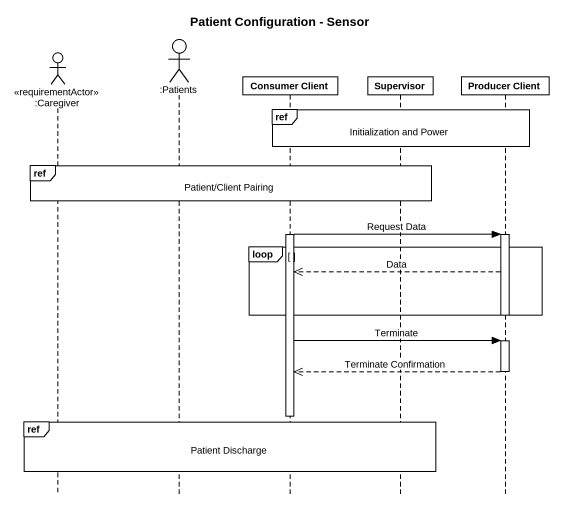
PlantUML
@startuml
title Patient Configuration - Sensor
hide footbox
actor ":Caregiver" as Caregiver <<requirementActor>>
actor ":Patients" as Patients
participant "Consumer Client" as Consumer_Client
participant Supervisor
participant "Producer Client" as Producer_Client

ref over Consumer_Client, Supervisor, Producer_Client : Initialization and Power
ref over Caregiver, Patients, Consumer_Client, Supervisor : Patient/Client Pairing
activate Consumer_Client
Consumer_Client -> Producer_Client : Request Data
activate Producer_Client
loop
  Producer_Client -->> Consumer_Client : Data
end
deactivate Producer_Client
Consumer_Client -> Producer_Client : Terminate
activate Producer_Client
Producer_Client -->> Consumer_Client : Terminate Confirmation
deactivate Producer_Client
deactivate Consumer_Client
ref over Caregiver, Patients, Consumer_Client, Supervisor : Patient Discharge
@enduml
